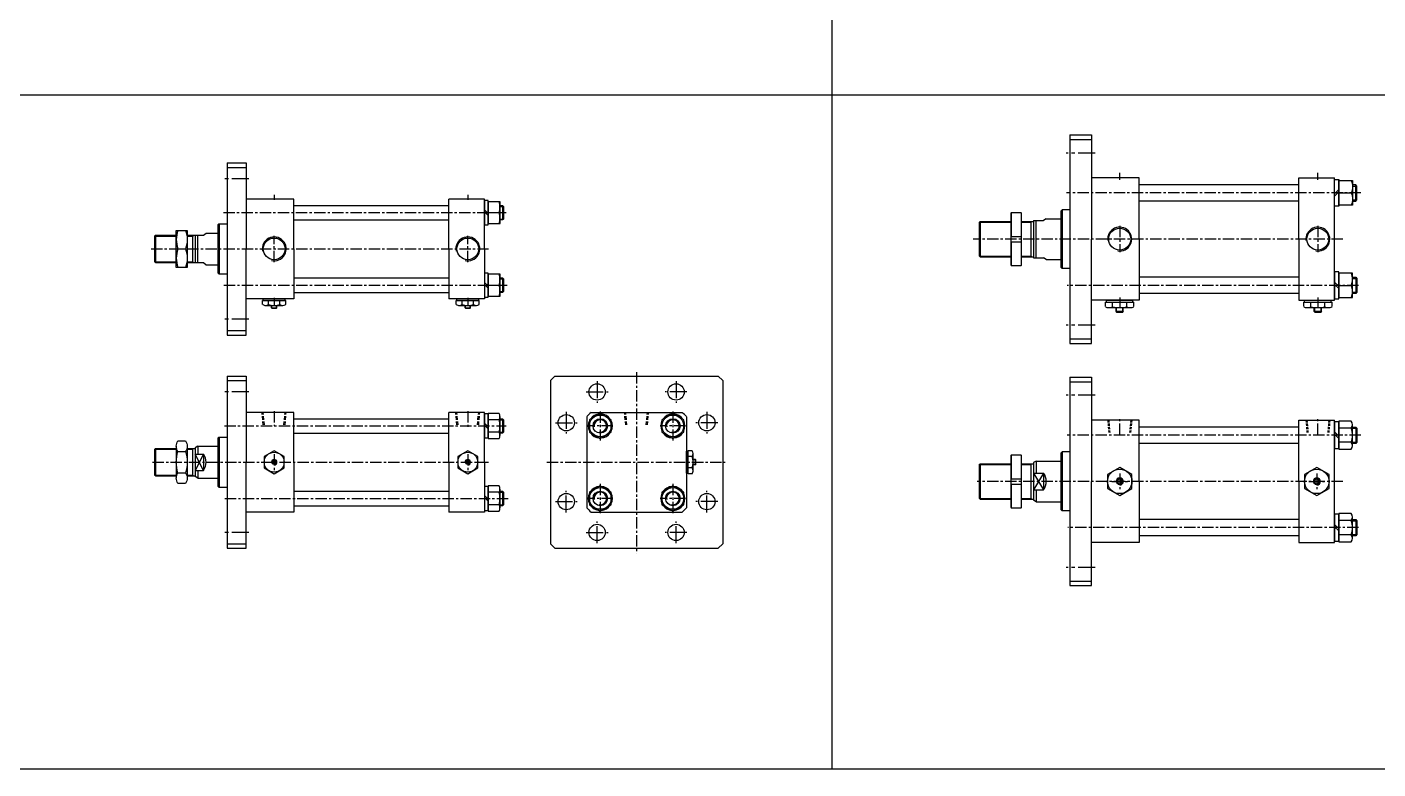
# Model space of a CAD drawing. Extents: x -819 to 9187, y 0 to 4541.
# Drawn here: x 2142 to 3632, y 2904 to 3722 of the extents above; entities that cross this region are included whole.
import ezdxf

# ---------------------------------------------------------------- set-up
doc = ezdxf.new("R2010")
doc.units = 0
doc.header["$LTSCALE"] = 10
doc.header["$MEASUREMENT"] = 0
for name, pattern in [('CENTER', [2, 1.25, -0.25, 0.25, -0.25]), ('CENTERX2', [4, 2.5, -0.5, 0.5, -0.5]), ('HIDDEN', [0.375, 0.25, -0.125])]:
    doc.linetypes.add(name, pattern=pattern)
doc.layers.get('0').update_dxf_attribs({"linetype": 'CONTINUOUS'})
doc.layers.get('DEFPOINTS').update_dxf_attribs({"linetype": 'CONTINUOUS'})
for name, color, linetype in [('CEN', 1, 'CENTERX2'), ('CENTER', 1, 'CENTER'), ('DIM', 2, 'CONTINUOUS'), ('Line', 7, 'CONTINUOUS'), ('ML', 7, 'CONTINUOUS'), ('THIN', 3, 'CONTINUOUS'), ('외형선', 3, 'CONTINUOUS'), ('중심선', 1, 'CENTER')]:
    doc.layers.add(name, color=color, linetype=linetype)

msp = doc.modelspace()

# ---------------------------------------------------------------- linework, layer by layer
for p, q in [((3029.8, 4540.7), (3029.8, 2903.5)), ((5168.4, 3647.1), (0, 3647.1)), ((2411.8, 3412.4), (2412.3, 3411.9)), ((2411.8, 3412.4), (2417.8, 3412.4)), ((2412.3, 3411.9), (2417.3, 3411.9)), ((2417.8, 3412.4), (2417.3, 3411.9)), ((2625.3, 3412.4), (2625.8, 3411.9)), ((2625.3, 3412.4), (2631.3, 3412.4)), ((2625.8, 3411.9), (2630.8, 3411.9)), ((2631.3, 3412.4), (2630.8, 3411.9)), ((2879.3, 3239), (2879.3, 3245)), ((2879.3, 3245), (2879.8, 3244.5)), ((2879.3, 3239), (2879.8, 3239.5)), ((2879.8, 3239.5), (2879.8, 3244.5)), ((5168.4, 2903.5), (0, 2903.5))]:
    msp.add_line(p, q)
at = {"color": 7, "linetype": 'Continuous'}
for p, q in [((2402.1, 3415.8), (2402.1, 3420.3)), ((2402.1, 3420.3), (2414.8, 3420.3)), ((2402.8, 3422.3), (2426.8, 3422.3)), ((2402.8, 3420.3), (2402.8, 3422.3)), ((2405.3, 3414.9), (2424.3, 3414.9)), ((2408.4, 3415.8), (2408.4, 3420.3)), ((2411.8, 3412.4), (2411.8, 3414.9)), ((2414.8, 3420.3), (2427.5, 3420.3)), ((2417.8, 3412.4), (2417.8, 3414.9)), ((2421.2, 3415.8), (2421.2, 3420.3)), ((2426.8, 3420.3), (2426.8, 3422.3)), ((2427.5, 3415.8), (2427.5, 3420.3)), ((2615.6, 3415.8), (2615.6, 3420.3)), ((2615.6, 3420.3), (2628.3, 3420.3)), ((2616.3, 3422.3), (2640.3, 3422.3)), ((2616.3, 3420.3), (2616.3, 3422.3)), ((2618.8, 3414.9), (2637.8, 3414.9)), ((2621.9, 3415.8), (2621.9, 3420.3)), ((2625.3, 3412.4), (2625.3, 3414.9)), ((2628.3, 3420.3), (2641, 3420.3)), ((2631.3, 3412.4), (2631.3, 3414.9)), ((2634.7, 3415.8), (2634.7, 3420.3)), ((2640.3, 3420.3), (2640.3, 3422.3)), ((2641, 3415.8), (2641, 3420.3)), ((3331.5, 3413.6), (3331.5, 3418.6)), ((3331.5, 3418.6), (3337.9, 3418.6)), ((3332.5, 3418.6), (3332.5, 3420.6)), ((3332.5, 3420.6), (3361.7, 3420.6)), ((3334.7, 3412.6), (3359.5, 3412.6)), ((3337.9, 3418.6), (3362.7, 3418.6)), ((3339.3, 3413.6), (3339.3, 3418.6)), ((3343.1, 3412.9), (3343.1, 3412.9)), ((3343.1, 3408.1), (3343.1, 3412.6)), ((3351.1, 3408.1), (3351.1, 3412.6)), ((3354.9, 3413.6), (3354.9, 3418.6)), ((3361.7, 3418.6), (3361.7, 3420.6)), ((3362.7, 3413.6), (3362.7, 3418.6)), ((3550, 3413.6), (3550, 3418.6)), ((3550, 3418.6), (3556.4, 3418.6)), ((3551, 3418.6), (3551, 3420.6)), ((3551, 3420.6), (3580.2, 3420.6)), ((3553.2, 3412.6), (3578, 3412.6)), ((3556.4, 3418.6), (3581.2, 3418.6)), ((3557.8, 3413.6), (3557.8, 3418.6)), ((3561.6, 3412.9), (3561.6, 3412.9)), ((3561.6, 3408.1), (3561.6, 3412.6)), ((3569.6, 3408.1), (3569.6, 3412.6)), ((3573.4, 3413.6), (3573.4, 3418.6)), ((3580.2, 3418.6), (3580.2, 3420.6)), ((3581.2, 3413.6), (3581.2, 3418.6)), ((3343.1, 3408.1), (3343.6, 3407.6)), ((3351.1, 3408.1), (3343.1, 3408.1)), ((3343.6, 3407.6), (3350.6, 3407.6)), ((3351.1, 3408.1), (3350.6, 3407.6)), ((3561.6, 3408.1), (3562.1, 3407.6)), ((3569.6, 3408.1), (3561.6, 3408.1)), ((3562.1, 3407.6), (3569.1, 3407.6)), ((3569.6, 3408.1), (3569.1, 3407.6)), ((2869.4, 3230), (2869.4, 3254)), ((2871.4, 3254), (2869.4, 3254)), ((2875.8, 3254.7), (2871.4, 3254.7)), ((2871.4, 3242), (2871.4, 3254.7)), ((2875.8, 3248.3), (2871.4, 3248.3)), ((2876.8, 3232.5), (2876.8, 3251.5)), ((2871.4, 3229.3), (2871.4, 3242)), ((2875.8, 3235.6), (2871.4, 3235.6)), ((2879.3, 3245), (2876.8, 3245)), ((2879.3, 3239), (2876.8, 3239)), ((2871.4, 3230), (2869.4, 3230)), ((2875.8, 3229.3), (2871.4, 3229.3))]:
    msp.add_line(p, q, dxfattribs=at)
for points in [[(2403.8, 3235.6), (2414.8, 3229.3), (2425.8, 3235.6), (2425.8, 3248.3), (2414.8, 3254.7), (2403.8, 3248.3)], [(2617.3, 3235.6), (2628.3, 3229.3), (2639.3, 3235.6), (2639.3, 3248.3), (2628.3, 3254.7), (2617.3, 3248.3)], [(2413.9, 3243.5), (2413.1, 3242), (2413.9, 3240.5), (2415.7, 3240.5), (2416.5, 3242), (2415.7, 3243.5)], [(2627.4, 3243.5), (2626.6, 3242), (2627.4, 3240.5), (2629.2, 3240.5), (2630, 3242), (2629.2, 3243.5)], [(3333.6, 3213), (3347.1, 3205.2), (3360.6, 3213), (3360.6, 3228.5), (3347.1, 3236.3), (3333.6, 3228.5)], [(3550.9, 3213), (3564.4, 3205.2), (3577.9, 3213), (3577.9, 3228.5), (3564.4, 3236.3), (3550.9, 3228.5)], [(3345.7, 3223.3), (3344.2, 3220.8), (3345.7, 3218.3), (3348.5, 3218.3), (3350, 3220.8), (3348.5, 3223.3)], [(3562.9, 3223.3), (3561.5, 3220.8), (3562.9, 3218.3), (3565.8, 3218.3), (3567.2, 3220.8), (3565.8, 3223.3)]]:
    msp.add_lwpolyline(points, close=True, dxfattribs=at)
for centre, radius in [((2414.8, 3242), 11), ((2628.3, 3242), 11), ((2414.8, 3242), 2.5), ((2628.3, 3242), 2.5), ((3347.1, 3220.8), 13.5), ((3564.4, 3220.8), 13.5), ((3347.1, 3220.8), 3.5), ((3564.4, 3220.8), 3.5)]:
    msp.add_circle(centre, radius, dxfattribs=at)
for centre, radius, start, end in [((2405.3, 3420.5), 5.62, 235.6158, 270), ((2405.3, 3420.5), 5.62, 235.6158, 304.3842), ((2414.8, 3435.9), 21, 252.412, 270), ((2414.8, 3435.9), 21, 270, 287.588), ((2424.3, 3420.5), 5.62, 235.6158, 304.3842), ((2618.8, 3420.5), 5.62, 235.6158, 270), ((2618.8, 3420.5), 5.62, 235.6158, 304.3842), ((2628.3, 3435.9), 21, 252.412, 270), ((2628.3, 3435.9), 21, 270, 287.588), ((2637.8, 3420.5), 5.62, 235.6158, 304.3842), ((3334.7, 3418.2), 5.62, 235.6158, 270), ((3335.4, 3420.8), 8.22, 241.7006, 298.2994), ((3347.1, 3443.9), 31.3, 255.6172, 270.0141), ((3347.1, 3443.9), 31.3, 269.9859, 284.3828), ((3358.8, 3420.8), 8.22, 241.7006, 298.2994), ((3553.2, 3418.2), 5.62, 235.6158, 270), ((3553.9, 3420.8), 8.22, 241.7006, 298.2994), ((3565.6, 3443.9), 31.3, 255.6172, 270.0141), ((3565.6, 3443.9), 31.3, 269.9859, 284.3828), ((3577.3, 3420.8), 8.22, 241.7006, 298.2994), ((2871.1, 3251.5), 5.62, 325.6158, 34.3842), ((2855.7, 3242), 21, 0, 17.588), ((2855.7, 3242), 21, 342.412, 0), ((2871.1, 3232.5), 5.62, 325.6158, 34.3842), ((2871.1, 3232.5), 5.62, 325.6158, 0)]:
    msp.add_arc(centre, radius, start, end, dxfattribs=at)
at = {"layer": 'CEN', "color": 1, "linetype": 'CENTER', "ltscale": 1.5}
for p, q in [((3320.1, 3583.1), (3288.1, 3583.1)), ((2386.8, 3554.8), (2359.8, 3554.8)), ((2386.8, 3399.8), (2359.8, 3399.8)), ((3320.1, 3393.1), (3288.1, 3393.1)), ((2770.9, 3331.5), (2770.9, 3307.5)), ((2857.9, 3331.5), (2857.9, 3307.5)), ((2386.8, 3319.5), (2359.8, 3319.5)), ((2758.9, 3319.5), (2782.9, 3319.5)), ((2869.9, 3319.5), (2845.9, 3319.5)), ((3320.1, 3315.8), (3288.1, 3315.8)), ((2736.9, 3297.5), (2736.9, 3273.5)), ((2891.9, 3297.5), (2891.9, 3273.5)), ((2724.9, 3285.5), (2748.9, 3285.5)), ((2903.9, 3285.5), (2879.9, 3285.5)), ((2736.9, 3186.5), (2736.9, 3210.5)), ((2891.9, 3186.5), (2891.9, 3210.5)), ((2724.9, 3198.5), (2748.9, 3198.5)), ((2903.9, 3198.5), (2879.9, 3198.5)), ((2770.9, 3152.5), (2770.9, 3176.5)), ((2857.9, 3152.5), (2857.9, 3176.5)), ((2386.8, 3164.5), (2359.8, 3164.5)), ((2758.9, 3164.5), (2782.9, 3164.5)), ((2869.9, 3164.5), (2845.9, 3164.5)), ((3320.1, 3125.8), (3288.1, 3125.8))]:
    msp.add_line(p, q, dxfattribs=at)
at = {"layer": 'CENTER'}
for p, q in [((2774.4, 3298.1), (2774.4, 3265.9)), ((2854.4, 3298.1), (2854.4, 3265.9)), ((2788.3, 3282), (2760.4, 3282)), ((2868.3, 3282), (2840.4, 3282)), ((2774.4, 3218.1), (2774.4, 3185.9)), ((2854.4, 3218.1), (2854.4, 3185.9)), ((2788.3, 3202), (2760.4, 3202)), ((2868.3, 3202), (2840.4, 3202))]:
    msp.add_line(p, q, dxfattribs=at)
at = {"layer": 'DEFPOINTS', "color": 0, "linetype": 'ByBlock'}
for p in [(2383.8, 3337), (3316.1, 3335.8)]:
    msp.add_point(p, dxfattribs=at)
at = {"layer": 'DIM'}
for p, q in [((2412.3, 3411.9), (2412.3, 3414.9)), ((2417.3, 3411.9), (2417.3, 3414.9)), ((2625.8, 3411.9), (2625.8, 3414.9)), ((2630.8, 3411.9), (2630.8, 3414.9)), ((2879.8, 3244.5), (2876.8, 3244.5)), ((2879.8, 3239.5), (2876.8, 3239.5))]:
    msp.add_line(p, q, dxfattribs=at)
for centre in [(2414.8, 3242), (2628.3, 3242)]:
    msp.add_arc(centre, 3, 270, 180, dxfattribs=at)
at = {"layer": 'Line', "color": 6, "linetype": 'HIDDEN'}
for p, q in [((3333.9, 3288.3), (3335.1, 3274.3)), ((3335, 3288.3), (3336.3, 3273.7)), ((3359.2, 3288.3), (3357.9, 3273.7)), ((3360.3, 3288.3), (3359.1, 3274.3)), ((3552.4, 3288.3), (3553.6, 3274.3)), ((3553.5, 3288.3), (3554.8, 3273.7)), ((3577.7, 3288.3), (3576.4, 3273.7)), ((3578.8, 3288.3), (3577.6, 3274.3))]:
    msp.add_line(p, q, dxfattribs=at)
at = {"layer": 'ML'}
for p, q in [((3292.1, 3603.1), (3292.1, 3373.1)), ((3292.1, 3603.1), (3316.1, 3603.1)), ((3292.1, 3598.1), (3316.1, 3598.1)), ((2362.8, 3572.3), (2362.8, 3382.3)), ((2362.8, 3572.3), (2383.8, 3572.3)), ((2362.8, 3567.3), (2383.8, 3567.3)), ((3607.4, 3530.1), (3607.4, 3548.1)), ((3588.7, 3542.7), (3584.1, 3538.1)), ((3588.7, 3540.1), (3584.1, 3535.5)), ((3588.7, 3539.1), (3602.5, 3539.1)), ((2650.8, 3516.4), (2646.8, 3520.4)), ((2650.8, 3514.1), (2646.8, 3518.1)), ((2650.8, 3517.3), (2662.7, 3517.3)), ((2666.7, 3525.3), (2666.7, 3509.3)), ((3226.9, 3516.6), (3227.4, 3517.1)), ((3226.9, 3516.6), (3226.9, 3459.6)), ((3227.4, 3517.1), (3227.4, 3491.1)), ((3238.4, 3517.1), (3227.4, 3517.1)), ((3238.4, 3517.1), (3238.4, 3491.1)), ((3238.4, 3517.1), (3238.9, 3516.6)), ((3238.9, 3459.6), (3238.9, 3516.6)), ((3282.1, 3519.1), (3283.6, 3520.6)), ((3282.1, 3519.1), (3282.1, 3457.1)), ((3283.6, 3520.6), (3283.6, 3455.6)), ((2353.8, 3504.8), (2352.8, 3503.8)), ((2352.8, 3503.8), (2352.8, 3450.8)), ((2353.8, 3504.8), (2362.8, 3504.8)), ((2354.3, 3504.8), (2354.3, 3449.8)), ((3192.1, 3506.6), (3193.1, 3507.6)), ((3192.1, 3506.6), (3192.1, 3469.6)), ((3193.1, 3507.6), (3193.1, 3468.6)), ((3249.1, 3507.6), (3249.1, 3468.6)), ((3252.1, 3508.6), (3252.1, 3467.6)), ((3255.1, 3467.6), (3255.1, 3508.6)), ((3266.1, 3510.6), (3263.1, 3508.6)), ((2282.8, 3491.3), (2283.8, 3492.3)), ((2282.8, 3491.3), (2282.8, 3463.3)), ((2283.8, 3492.3), (2283.8, 3462.3)), ((2324.8, 3492.3), (2324.8, 3462.3)), ((2327.8, 3492.3), (2327.8, 3462.3)), ((2330.8, 3462.3), (2330.8, 3492.3)), ((2336.8, 3492.3), (2339.8, 3494.8)), ((3226.9, 3491.1), (3238.9, 3491.1)), ((2308.7, 3477.3), (2317, 3477.3)), ((3226.9, 3485.1), (3238.9, 3485.1)), ((3227.4, 3485.1), (3227.4, 3459.1)), ((3238.4, 3485.1), (3238.4, 3459.1)), ((2282.8, 3463.3), (2283.8, 3462.3)), ((2336.8, 3462.3), (2339.8, 3459.8)), ((3192.1, 3469.6), (3193.1, 3468.6)), ((3226.9, 3459.6), (3227.4, 3459.1)), ((3227.4, 3459.1), (3238.4, 3459.1)), ((3238.4, 3459.1), (3238.9, 3459.6)), ((3266.1, 3465.6), (3263.1, 3467.6)), ((3283.6, 3455.6), (3282.1, 3457.1)), ((2353.8, 3449.8), (2352.8, 3450.8)), ((2353.8, 3449.8), (2362.8, 3449.8)), ((2666.7, 3445.3), (2666.7, 3429.3)), ((3607.4, 3446.1), (3607.4, 3428.1)), ((2650.8, 3436.4), (2646.8, 3440.4)), ((2650.8, 3434.1), (2646.8, 3438.1)), ((2650.8, 3437.3), (2662.7, 3437.3)), ((3588.7, 3436.1), (3584.1, 3440.7)), ((3588.7, 3433.5), (3584.1, 3438.1)), ((3588.7, 3437.1), (3602.5, 3437.1)), ((2362.8, 3387.3), (2383.8, 3387.3)), ((2362.8, 3382.3), (2383.8, 3382.3)), ((3292.1, 3378.1), (3316.1, 3378.1)), ((3292.1, 3373.1), (3316.1, 3373.1)), ((2362.8, 3337), (2362.8, 3147)), ((2362.8, 3337), (2383.8, 3337)), ((2724.4, 3337), (2719.4, 3332)), ((2724.4, 3337), (2904.4, 3337)), ((2904.4, 3337), (2909.4, 3332)), ((2362.8, 3332), (2383.8, 3332)), ((2719.4, 3332), (2719.4, 3152)), ((2909.4, 3332), (2909.4, 3152)), ((3292.1, 3335.8), (3292.1, 3105.8)), ((3292.1, 3335.8), (3316.1, 3335.8)), ((3292.1, 3330.8), (3316.1, 3330.8)), ((2663.8, 3271.6), (2663.8, 3292.4)), ((2759.4, 3292.2), (2759.4, 3191.7)), ((2764.1, 3297), (2864.6, 3297)), ((2869.4, 3292.2), (2869.4, 3191.7)), ((2650.8, 3281.1), (2646.8, 3285.1)), ((2650.8, 3278.9), (2646.8, 3282.9)), ((2662.7, 3288.9), (2650.8, 3288.9)), ((2666.7, 3290), (2666.7, 3274)), ((3551.1, 3288.3), (3577.6, 3288.3)), ((3602.5, 3279.5), (3588.7, 3279.5)), ((3603.7, 3260.1), (3603.7, 3283.4)), ((3607.4, 3280.8), (3607.4, 3262.8)), ((2353.8, 3269.5), (2352.8, 3268.5)), ((2352.8, 3268.5), (2352.8, 3215.5)), ((2353.8, 3269.5), (2362.8, 3269.5)), ((2354.3, 3269.5), (2354.3, 3214.5)), ((2662.7, 3275.1), (2650.8, 3275.1)), ((3588.7, 3270.8), (3584.1, 3275.4)), ((3588.7, 3268.2), (3584.1, 3272.8)), ((3602.5, 3264), (3588.7, 3264)), ((2282.8, 3256), (2283.8, 3257)), ((2282.8, 3256), (2282.8, 3228)), ((2283.8, 3257), (2283.8, 3227)), ((2306.9, 3259.6), (2306.9, 3224.4)), ((2308.7, 3253.7), (2317, 3253.7)), ((2318.8, 3259.6), (2318.8, 3224.4)), ((2324.8, 3257), (2324.8, 3227)), ((2330.8, 3259.5), (2327.8, 3257.8)), ((2327.8, 3257.8), (2327.8, 3226.2)), ((2327.8, 3251), (2336.8, 3251)), ((2330.8, 3259.5), (2330.8, 3251)), ((2336.8, 3251), (2336.8, 3233)), ((3226.9, 3249.3), (3227.4, 3249.8)), ((3226.9, 3249.3), (3226.9, 3192.3)), ((3227.4, 3249.8), (3227.4, 3223.8)), ((3238.4, 3249.8), (3227.4, 3249.8)), ((3238.4, 3249.8), (3238.4, 3223.8)), ((3238.4, 3249.8), (3238.9, 3249.3)), ((3238.9, 3192.3), (3238.9, 3249.3)), ((3282.1, 3251.8), (3283.6, 3253.3)), ((3282.1, 3251.8), (3282.1, 3189.8)), ((3283.6, 3253.3), (3283.6, 3188.3)), ((2327.8, 3233), (2336.8, 3233)), ((2330.8, 3233), (2330.8, 3224.5)), ((3192.1, 3239.3), (3193.1, 3240.3)), ((3192.1, 3239.3), (3192.1, 3202.3)), ((3193.1, 3240.3), (3193.1, 3201.3)), ((3249.1, 3240.3), (3249.1, 3201.3)), ((3255.1, 3243.3), (3252.1, 3241.5)), ((3252.1, 3241.5), (3252.1, 3200)), ((3255.1, 3243.3), (3255.1, 3230)), ((2282.8, 3228), (2283.8, 3227)), ((2308.7, 3230.2), (2317, 3230.2)), ((2330.8, 3224.5), (2327.8, 3226.2)), ((3226.9, 3223.8), (3238.9, 3223.8)), ((3226.9, 3217.8), (3238.9, 3217.8)), ((3227.4, 3217.8), (3227.4, 3191.8)), ((3238.4, 3217.8), (3238.4, 3191.8)), ((3252.1, 3230), (3263.1, 3230)), ((3263.1, 3230), (3263.1, 3211.5)), ((2353.8, 3214.5), (2352.8, 3215.5)), ((2353.8, 3214.5), (2362.8, 3214.5)), ((2650.8, 3201.1), (2646.8, 3205.1)), ((2650.8, 3198.9), (2646.8, 3202.9)), ((2662.7, 3208.9), (2650.8, 3208.9)), ((2663.8, 3191.6), (2663.8, 3212.4)), ((2666.7, 3210), (2666.7, 3194)), ((3252.1, 3211.5), (3263.1, 3211.5)), ((3255.1, 3211.5), (3255.1, 3198.3)), ((2662.7, 3195.1), (2650.8, 3195.1)), ((3192.1, 3202.3), (3193.1, 3201.3)), ((3226.9, 3192.3), (3227.4, 3191.8)), ((3227.4, 3191.8), (3238.4, 3191.8)), ((3238.4, 3191.8), (3238.9, 3192.3)), ((3255.1, 3198.3), (3252.1, 3200)), ((3282.1, 3189.8), (3283.6, 3188.3)), ((2764.1, 3187), (2864.6, 3187)), ((3588.7, 3168.8), (3584.1, 3173.4)), ((3602.5, 3177.5), (3588.7, 3177.5)), ((3603.7, 3158.1), (3603.7, 3181.4)), ((3607.4, 3178.8), (3607.4, 3160.8)), ((3588.7, 3166.2), (3584.1, 3170.8)), ((3602.5, 3162), (3588.7, 3162)), ((2362.8, 3152), (2383.8, 3152)), ((2362.8, 3147), (2383.8, 3147)), ((2719.4, 3152), (2724.4, 3147)), ((2724.4, 3147), (2904.4, 3147)), ((2909.4, 3152), (2904.4, 3147)), ((3292.1, 3110.8), (3316.1, 3110.8)), ((3292.1, 3105.8), (3316.1, 3105.8))]:
    msp.add_line(p, q, dxfattribs=at)
at = {"layer": 'ML', "color": 1, "linetype": 'CENTER'}
for p, q in [((3347.1, 3553.5), (3347.1, 3561.2)), ((3565.6, 3553.5), (3565.6, 3561.2)), ((2414.8, 3536.8), (2414.8, 3531.5)), ((2628.3, 3536.8), (2628.3, 3531.5)), ((3347.1, 3502.6), (3347.1, 3473.6)), ((3565.6, 3502.6), (3565.6, 3473.6)), ((2414.8, 3462.7), (2414.8, 3491.8)), ((2628.3, 3462.7), (2628.3, 3491.8)), ((2414.8, 3423.2), (2414.8, 3414.2)), ((2628.3, 3423.2), (2628.3, 3414.2)), ((3347.1, 3423.6), (3347.1, 3412)), ((3565.6, 3423.6), (3565.6, 3412)), ((2814.4, 3341.4), (2814.4, 3141.1)), ((3347.1, 3272.1), (3347.1, 3290)), ((3565.6, 3272.1), (3565.6, 3290)), ((2414.8, 3250.8), (2414.8, 3233.2)), ((2628.3, 3250.8), (2628.3, 3233.2)), ((2715.5, 3242), (2911.9, 3242)), ((3338.3, 3220.8), (3355.9, 3220.8)), ((3347.1, 3229.6), (3347.1, 3212)), ((3555.6, 3220.8), (3573.2, 3220.8)), ((3564.4, 3229.6), (3564.4, 3212))]:
    msp.add_line(p, q, dxfattribs=at)
at = {"layer": 'ML', "color": 2}
for p, q in [((3249.1, 3506.8), (3250.4, 3507.6)), ((2324.8, 3491.5), (2326.1, 3492.3)), ((2324.8, 3463), (2326.1, 3462.3)), ((3249.1, 3469.3), (3250.4, 3468.6)), ((3343.6, 3412.8), (3343.6, 3412.8)), ((3343.6, 3407.6), (3343.6, 3412.6)), ((3350.6, 3407.6), (3350.6, 3412.6)), ((3562.1, 3412.8), (3562.1, 3412.8)), ((3562.1, 3407.6), (3562.1, 3412.6)), ((3569.1, 3407.6), (3569.1, 3412.6)), ((2324.8, 3256.2), (2326.1, 3257)), ((2336.8, 3251), (2327.8, 3233)), ((2336.8, 3233), (2327.8, 3251)), ((3249.1, 3239.5), (3250.4, 3240.3)), ((2324.8, 3227.7), (2326.1, 3227)), ((3252.1, 3230), (3263.1, 3211.5)), ((3263.1, 3230), (3252.1, 3211.5)), ((3249.1, 3202), (3250.4, 3201.3))]:
    msp.add_line(p, q, dxfattribs=at)
at = {"layer": 'ML', "color": 2, "linetype": 'Continuous'}
for p, q in [((2283, 3491.5), (2306.9, 3491.5)), ((2318.8, 3491.5), (2324.8, 3491.5)), ((2283, 3463), (2306.9, 3463)), ((2318.8, 3463), (2324.8, 3463)), ((2283, 3256.2), (2306.9, 3256.2)), ((2318.8, 3256.2), (2324.8, 3256.2)), ((2283, 3227.7), (2306.9, 3227.7)), ((2318.8, 3227.7), (2324.8, 3227.7))]:
    msp.add_line(p, q, dxfattribs=at)
at = {"layer": 'ML', "color": 7, "linetype": 'Continuous'}
for p, q in [((2283.8, 3492.3), (2306.9, 3492.3)), ((2318.8, 3492.3), (2336.8, 3492.3)), ((2339.8, 3494.8), (2352.8, 3494.8)), ((2283.8, 3462.3), (2306.9, 3462.3)), ((2318.8, 3462.3), (2336.8, 3462.3)), ((2339.8, 3459.8), (2352.8, 3459.8)), ((2283.8, 3257), (2306.9, 3257)), ((2318.8, 3257), (2327.8, 3257)), ((2330.8, 3259.5), (2352.8, 3259.5)), ((2283.8, 3227), (2306.9, 3227)), ((2318.8, 3227), (2327.8, 3227)), ((2330.8, 3224.5), (2352.8, 3224.5))]:
    msp.add_line(p, q, dxfattribs=at)
at = {"layer": 'ML', "color": 6, "linetype": 'HIDDEN', "ltscale": 1.5}
for p, q in [((2402.8, 3283.3), (2401.5, 3297)), ((2404, 3283.3), (2402.8, 3297)), ((2425.5, 3283.3), (2426.8, 3297)), ((2426.8, 3283.3), (2428, 3297)), ((2616.3, 3283.3), (2615, 3297)), ((2617.5, 3283.3), (2616.3, 3297)), ((2639, 3283.3), (2640.3, 3297)), ((2640.3, 3283.3), (2641.5, 3297)), ((2802.4, 3283.3), (2801.1, 3297)), ((2803.6, 3283.3), (2802.4, 3297)), ((2825.1, 3283.3), (2826.4, 3297)), ((2826.4, 3283.3), (2827.6, 3297))]:
    msp.add_line(p, q, dxfattribs=at)
at = {"layer": 'ML'}
for points in [[(3584.1, 3524.3), (3584.1, 3553.9), (3588.7, 3553.9), (3588.7, 3524.3), (3584.1, 3524.3)], [(3603.7, 3530.1), (3607.4, 3530.1), (3608.7, 3531.5), (3608.7, 3546.7), (3607.4, 3548.1), (3603.7, 3548.1)], [(2646.8, 3530.6), (2646.8, 3504), (2650.8, 3504), (2650.8, 3530.6), (2646.8, 3530.6)], [(2663.8, 3525.3), (2666.7, 3525.3), (2667.8, 3524.2), (2667.8, 3510.3), (2666.7, 3509.3), (2663.8, 3509.3)], [(2646.8, 3450.6), (2646.8, 3424), (2650.8, 3424), (2650.8, 3450.6), (2646.8, 3450.6)], [(2663.8, 3445.3), (2666.7, 3445.3), (2667.8, 3444.2), (2667.8, 3430.3), (2666.7, 3429.3), (2663.8, 3429.3)], [(3584.1, 3451.9), (3584.1, 3422.3), (3588.7, 3422.3), (3588.7, 3451.9), (3584.1, 3451.9)], [(3603.7, 3446.1), (3607.4, 3446.1), (3608.7, 3444.7), (3608.7, 3429.5), (3607.4, 3428.1), (3603.7, 3428.1)], [(2646.8, 3295.3), (2646.8, 3268.7), (2650.8, 3268.7), (2650.8, 3295.3), (2646.8, 3295.3)], [(2762.4, 3288.9), (2762.4, 3275.1), (2774.4, 3268.1), (2786.4, 3275.1), (2786.4, 3288.9), (2774.4, 3295.8), (2762.4, 3288.9)], [(2842.4, 3288.9), (2842.4, 3275.1), (2854.4, 3268.1), (2866.4, 3275.1), (2866.4, 3288.9), (2854.4, 3295.8), (2842.4, 3288.9)], [(2663.8, 3290), (2666.7, 3290), (2667.8, 3288.9), (2667.8, 3275.1), (2666.7, 3274), (2663.8, 3274)], [(3584.1, 3286.6), (3584.1, 3257), (3588.7, 3257), (3588.7, 3286.6), (3584.1, 3286.6)], [(3603.7, 3280.8), (3607.4, 3280.8), (3608.7, 3279.4), (3608.7, 3264.1), (3607.4, 3262.8), (3603.7, 3262.8)], [(2646.8, 3215.3), (2646.8, 3188.7), (2650.8, 3188.7), (2650.8, 3215.3), (2646.8, 3215.3)], [(2663.8, 3210), (2666.7, 3210), (2667.8, 3208.9), (2667.8, 3195.1), (2666.7, 3194), (2663.8, 3194)], [(2762.4, 3208.9), (2762.4, 3195.1), (2774.4, 3188.1), (2786.4, 3195.1), (2786.4, 3208.9), (2774.4, 3215.8), (2762.4, 3208.9)], [(2842.4, 3208.9), (2842.4, 3195.1), (2854.4, 3188.1), (2866.4, 3195.1), (2866.4, 3208.9), (2854.4, 3215.8), (2842.4, 3208.9)], [(3584.1, 3184.6), (3584.1, 3155), (3588.7, 3155), (3588.7, 3184.6), (3584.1, 3184.6)], [(3603.7, 3178.8), (3607.4, 3178.8), (3608.7, 3177.4), (3608.7, 3162.1), (3607.4, 3160.8), (3603.7, 3160.8)]]:
    msp.add_lwpolyline(points, dxfattribs=at)
for points in [[(3588.7, 3552.6), (3603.7, 3552.6), (3603.7, 3525.6), (3588.7, 3525.6)], [(2650.8, 3505.3), (2663.8, 3505.3), (2663.8, 3529.3), (2650.8, 3529.3)], [(2306.9, 3497.8), (2318.9, 3497.8), (2318.9, 3456.8), (2306.9, 3456.8)], [(2650.8, 3425.3), (2663.8, 3425.3), (2663.8, 3449.3), (2650.8, 3449.3)], [(3588.7, 3423.6), (3603.7, 3423.6), (3603.7, 3450.6), (3588.7, 3450.6)]]:
    msp.add_lwpolyline(points, close=True, dxfattribs=at)
for points in [[(3602.5, 3552.6, -0.178633), (3602.5, 3539.1, -0.178633), (3602.5, 3525.6)], [(2662.7, 3505.3, 0.178633), (2662.7, 3517.3, 0.178633), (2662.7, 3529.3)], [(2308.7, 3497.8, 0.178633), (2308.7, 3477.3, 0.178633), (2308.7, 3456.8)], [(2317, 3497.8, -0.178633), (2317, 3477.3, -0.178633), (2317, 3456.8)], [(2662.7, 3425.3, 0.178633), (2662.7, 3437.3, 0.178633), (2662.7, 3449.3)], [(3602.5, 3423.6, 0.178633), (3602.5, 3437.1, 0.178633), (3602.5, 3450.6)], [(2650.8, 3268.1), (2662.7, 3268.1, 0.309401), (2662.7, 3275.1, 0.154701), (2662.7, 3288.9, 0.309401), (2662.7, 3295.8), (2650.8, 3295.8), (2650.8, 3268.1)], [(3588.7, 3256.2), (3602.5, 3256.2, 0.309401), (3602.5, 3264, 0.154701), (3602.5, 3279.5, 0.309401), (3602.5, 3287.3), (3588.7, 3287.3), (3588.7, 3256.2)], [(2308.7, 3253.7, -0.309401), (2308.7, 3265.5), (2317, 3265.5, -0.309401), (2317, 3253.7, -0.154701), (2317, 3230.2, -0.309401), (2317, 3218.5), (2308.7, 3218.5, -0.309401), (2308.7, 3230.2, -0.154701), (2308.7, 3253.7, 0.178633)], [(2650.8, 3188.1), (2662.7, 3188.1, 0.309401), (2662.7, 3195.1, 0.154701), (2662.7, 3208.9, 0.309401), (2662.7, 3215.8), (2650.8, 3215.8), (2650.8, 3188.1)], [(3588.7, 3154.2), (3602.5, 3154.2, 0.309401), (3602.5, 3162, 0.154701), (3602.5, 3177.5, 0.309401), (3602.5, 3185.3), (3588.7, 3185.3), (3588.7, 3154.2)]]:
    msp.add_lwpolyline(points, format="xyb", dxfattribs=at)
for centre, radius in [((2414.8, 3477.3), 12), ((2628.3, 3477.3), 12), ((3347.1, 3488.1), 12.1), ((3565.6, 3488.1), 12.1), ((2770.9, 3319.5), 9), ((2857.9, 3319.5), 9), ((2736.9, 3285.5), 9), ((2774.4, 3282), 12), ((2854.4, 3282), 12), ((2891.9, 3285.5), 9), ((2774.4, 3282), 8), ((2854.4, 3282), 8), ((2736.9, 3198.5), 9), ((2774.4, 3202), 12), ((2774.4, 3202), 8), ((2854.4, 3202), 12), ((2854.4, 3202), 8), ((2891.9, 3198.5), 9), ((2770.9, 3164.5), 9), ((2857.9, 3164.5), 9)]:
    msp.add_circle(centre, radius, dxfattribs=at)
at = {"layer": 'ML', "color": 2}
for centre, radius, start, end in [((3347.1, 3488.1), 13.2, 260.9473, 186.2259), ((3565.6, 3488.1), 13.2, 260.9473, 186.2259), ((2414.8, 3477.3), 13.2, 256.7423, 190.0921), ((2628.3, 3477.3), 13.2, 256.7423, 190.0921), ((2774.4, 3282), 6.92, 258.3945, 189.733), ((2854.4, 3282), 6.92, 258.3945, 189.733), ((3347.1, 3220.8), 4, 270, 180), ((3564.4, 3220.8), 4, 270, 180), ((2774.4, 3202), 6.92, 258.3945, 189.733), ((2854.4, 3202), 6.92, 258.3945, 189.733)]:
    msp.add_arc(centre, radius, start, end, dxfattribs=at)
at = {"layer": 'ML'}
for centre, radius, start, end in [((2814.4, 3242), 74.5, 132.417, 137.583), ((2774.4, 3282), 13.3, 94.4562, 145.5438), ((2774.4, 3282), 13.3, 34.4562, 85.5438), ((2854.4, 3282), 13.3, 94.4562, 145.5438), ((2854.4, 3282), 13.3, 34.4562, 85.5438), ((2814.4, 3242), 74.5, 42.417, 47.583), ((2774.4, 3282), 13.3, 154.4562, 205.5438), ((2774.4, 3282), 13.3, 334.4562, 25.5438), ((2854.4, 3282), 13.3, 154.4562, 205.5438), ((2854.4, 3282), 13.3, 334.4562, 25.5438), ((2774.4, 3282), 13.3, 214.4562, 265.5438), ((2774.4, 3282), 13.3, 274.4562, 325.5438), ((2854.4, 3282), 13.3, 214.4562, 265.5438), ((2854.4, 3282), 13.3, 274.4562, 325.5438), ((2324.8, 3242), 15, 323.183, 36.817), ((3250.3, 3220.8), 15.8, 324.1474, 35.8526), ((2774.4, 3202), 13.3, 154.4562, 205.5438), ((2774.4, 3202), 13.3, 94.4562, 145.5438), ((2774.4, 3202), 13.3, 34.4562, 85.5438), ((2774.4, 3202), 13.3, 334.4562, 25.5438), ((2854.4, 3202), 13.3, 154.4562, 205.5438), ((2854.4, 3202), 13.3, 94.4562, 145.5438), ((2854.4, 3202), 13.3, 34.4562, 85.5438), ((2854.4, 3202), 13.3, 334.4562, 25.5438), ((2814.4, 3242), 74.5, 222.417, 227.583), ((2774.4, 3202), 13.3, 214.4562, 265.5438), ((2774.4, 3202), 13.3, 274.4562, 325.5438), ((2854.4, 3202), 13.3, 214.4562, 265.5438), ((2854.4, 3202), 13.3, 274.4562, 325.5438), ((2814.4, 3242), 74.5, 312.417, 317.583)]:
    msp.add_arc(centre, radius, start, end, dxfattribs=at)
at = {"layer": 'THIN', "color": 2}
for p, q in [((3603.7, 3546.7), (3608.7, 3546.7)), ((3603.7, 3531.5), (3608.7, 3531.5)), ((2663.8, 3524.2), (2667.8, 3524.2)), ((2663.8, 3510.3), (2667.8, 3510.3)), ((2663.8, 3444.2), (2667.8, 3444.2)), ((3603.7, 3444.7), (3608.7, 3444.7)), ((2663.8, 3430.3), (2667.8, 3430.3)), ((3603.7, 3429.5), (3608.7, 3429.5)), ((2663.8, 3288.9), (2667.8, 3288.9)), ((3603.7, 3279.4), (3608.7, 3279.4)), ((2663.8, 3275.1), (2667.8, 3275.1)), ((3603.7, 3264.1), (3608.7, 3264.1)), ((2663.8, 3208.9), (2667.8, 3208.9)), ((2663.8, 3195.1), (2667.8, 3195.1)), ((3603.7, 3177.4), (3608.7, 3177.4)), ((3603.7, 3162.1), (3608.7, 3162.1))]:
    msp.add_line(p, q, dxfattribs=at)
at = {"layer": '외형선', "color": 7}
for p, q in [((3316.1, 3603.1), (3316.1, 3488.1)), ((2383.8, 3572.3), (2383.8, 3477.3)), ((3368.6, 3555.6), (3316.1, 3555.6)), ((3368.6, 3488.1), (3368.6, 3555.6)), ((3544.6, 3555.6), (3584.1, 3555.6)), ((3544.6, 3488.1), (3544.6, 3555.6)), ((3584.1, 3420.6), (3584.1, 3555.6)), ((2436.3, 3532.3), (2383.8, 3532.3)), ((2436.3, 3477.3), (2436.3, 3532.3)), ((2646.8, 3532.3), (2607.3, 3532.3)), ((2607.3, 3477.3), (2607.3, 3532.3)), ((2646.8, 3477.3), (2646.8, 3532.3)), ((3316.1, 3373.1), (3316.1, 3488.1)), ((3368.6, 3488.1), (3368.6, 3420.6)), ((3544.6, 3488.1), (3544.6, 3420.6)), ((2383.8, 3382.3), (2383.8, 3477.3)), ((2436.3, 3477.3), (2436.3, 3422.3)), ((2607.3, 3477.3), (2607.3, 3422.3)), ((2646.8, 3477.3), (2646.8, 3422.3)), ((2436.3, 3422.3), (2383.8, 3422.3)), ((2646.8, 3422.3), (2607.3, 3422.3)), ((3368.6, 3420.6), (3316.1, 3420.6)), ((3544.6, 3420.6), (3584.1, 3420.6)), ((2383.8, 3337), (2383.8, 3242)), ((3316.1, 3335.8), (3316.1, 3220.8)), ((2436.3, 3297), (2383.8, 3297)), ((2436.3, 3242), (2436.3, 3297)), ((2646.8, 3297), (2607.3, 3297)), ((2607.3, 3242), (2607.3, 3297)), ((2646.8, 3242), (2646.8, 3297)), ((3368.6, 3288.3), (3316.1, 3288.3)), ((3368.6, 3220.8), (3368.6, 3288.3)), ((3544.6, 3288.3), (3584.1, 3288.3)), ((3544.6, 3220.8), (3544.6, 3288.3)), ((3584.1, 3153.3), (3584.1, 3288.3)), ((2383.8, 3147), (2383.8, 3242)), ((2436.3, 3242), (2436.3, 3187)), ((2607.3, 3242), (2607.3, 3187)), ((2646.8, 3242), (2646.8, 3187)), ((3316.1, 3105.8), (3316.1, 3220.8)), ((3368.6, 3220.8), (3368.6, 3153.3)), ((3544.6, 3220.8), (3544.6, 3153.3)), ((2436.3, 3187), (2383.8, 3187)), ((2646.8, 3187), (2607.3, 3187)), ((3368.6, 3153.3), (3316.1, 3153.3)), ((3544.6, 3153.3), (3584.1, 3153.3))]:
    msp.add_line(p, q, dxfattribs=at)
at = {"layer": '외형선', "color": 1, "linetype": 'CENTER'}
for p, q in [((2358.8, 3517.3), (2670.5, 3517.3)), ((2279, 3477.3), (2651.2, 3477.3)), ((2359.2, 3437.3), (2673, 3437.3)), ((2414.8, 3298.4), (2414.8, 3282)), ((2628.3, 3298.4), (2628.3, 3281)), ((2359.9, 3282), (2670.5, 3282)), ((2280.6, 3242), (2651.2, 3242)), ((2360.3, 3202), (2673, 3202))]:
    msp.add_line(p, q, dxfattribs=at)
at = {"layer": '외형선', "color": 7, "linetype": 'Continuous'}
for p, q in [((2436.3, 3525.3), (2607.3, 3525.3)), ((2436.3, 3509.3), (2607.3, 3509.3)), ((3193.1, 3507.6), (3226.9, 3507.6)), ((3238.9, 3507.6), (3252.1, 3507.6)), ((3252.1, 3508.6), (3263.1, 3508.6)), ((3266.1, 3510.6), (3282.1, 3510.6)), ((3193.1, 3468.6), (3226.9, 3468.6)), ((3238.9, 3468.6), (3252.1, 3468.6)), ((3252.1, 3467.6), (3263.1, 3467.6)), ((3266.1, 3465.6), (3282.1, 3465.6)), ((2436.3, 3445.3), (2607.3, 3445.3)), ((2436.3, 3429.3), (2607.3, 3429.3)), ((2436.3, 3290), (2607.3, 3290)), ((2436.3, 3274), (2607.3, 3274)), ((3193.1, 3240.3), (3226.9, 3240.3)), ((3238.9, 3240.3), (3252.1, 3240.3)), ((3255.1, 3243.3), (3282.1, 3243.3)), ((2436.3, 3210), (2607.3, 3210)), ((2436.3, 3194), (2607.3, 3194)), ((3193.1, 3201.3), (3226.9, 3201.3)), ((3238.9, 3201.3), (3252.1, 3201.3)), ((3255.1, 3198.3), (3282.1, 3198.3))]:
    msp.add_line(p, q, dxfattribs=at)
at = {"layer": '외형선', "color": 2, "linetype": 'Continuous'}
for p, q in [((3192.4, 3506.8), (3226.9, 3506.8)), ((3238.9, 3506.8), (3249.1, 3506.8)), ((3192.4, 3469.3), (3226.9, 3469.3)), ((3238.9, 3469.3), (3249.1, 3469.3)), ((3192.4, 3239.5), (3226.9, 3239.5)), ((3238.9, 3239.5), (3249.1, 3239.5)), ((3192.4, 3202), (3226.9, 3202)), ((3238.9, 3202), (3249.1, 3202))]:
    msp.add_line(p, q, dxfattribs=at)
at = {"layer": '중심선', "color": 7, "linetype": 'Continuous'}
for p, q in [((3544.6, 3548.1), (3368.6, 3548.1)), ((3292.1, 3520.6), (3283.6, 3520.6)), ((3544.6, 3530.1), (3368.6, 3530.1)), ((3292.1, 3455.6), (3283.6, 3455.6)), ((3544.6, 3446.1), (3368.6, 3446.1)), ((3544.6, 3428.1), (3368.6, 3428.1)), ((3544.6, 3280.8), (3368.6, 3280.8)), ((3544.6, 3262.8), (3368.6, 3262.8)), ((3292.1, 3253.3), (3283.6, 3253.3)), ((3292.1, 3188.3), (3283.6, 3188.3)), ((3544.6, 3178.8), (3368.6, 3178.8)), ((3544.6, 3160.8), (3368.6, 3160.8))]:
    msp.add_line(p, q, dxfattribs=at)
at = {"layer": '중심선'}
for p, q in [((3613, 3539.1), (3288.6, 3539.1)), ((3593.3, 3488.1), (3185.6, 3488.1)), ((3610.5, 3437.1), (3289, 3437.1)), ((3613, 3271.8), (3289, 3271.8)), ((3593.3, 3220.8), (3190, 3220.8)), ((3610.5, 3169.8), (3289.8, 3169.8))]:
    msp.add_line(p, q, dxfattribs=at)

doc.saveas('drawing.dxf')
